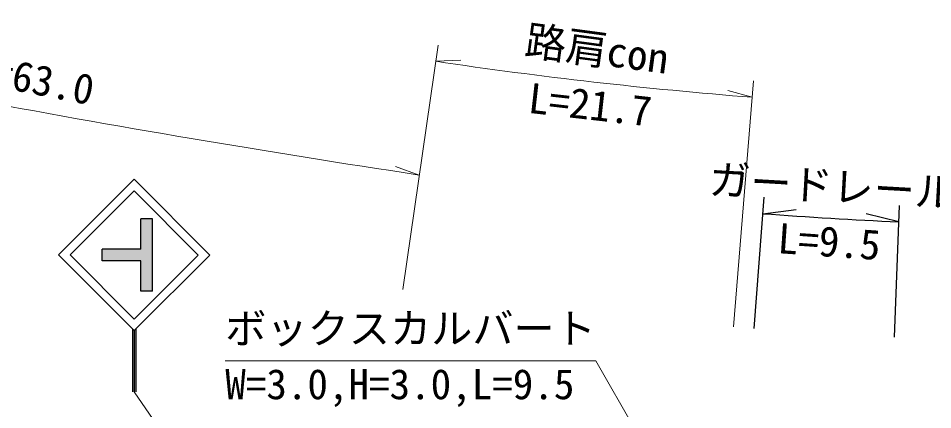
# Model space of a CAD drawing. Units: millimetres, scale not verified. Extents: x 40000 to 680000, y 20000 to 380000.
# Drawn here: x 382179 to 437701, y 307567 to 331345 of the extents above; entities that cross this region are included whole.
import ezdxf
from ezdxf.enums import TextEntityAlignment as Align

# ---------------------------------------------------------------- set-up
doc = ezdxf.new("R2010")
doc.units = ezdxf.units.MM
doc.header["$LTSCALE"] = 1000
doc.layers.add('M-STR-HTXT', color=7, linetype='Continuous', lineweight=13)
doc.layers.add('M-STR-STRC', color=7, linetype='Continuous', lineweight=25)
doc.styles.add('ＭＳ ゴシック', font='')
doc.styles.get('ＭＳ ゴシック').set_extended_font_data('MS Gothic')

msp = doc.modelspace()

# ---------------------------------------------------------------- hatches: boundary and pattern name
at = {"layer": 'M-STR-STRC'}
for points in [[(387279, 317317), (389629, 317316), (389629, 319166), (390329, 319166), (390328, 314766), (389628, 314766), (389629, 316616), (387279, 316617)], [(389110, 312471), (389210, 312370), (389310, 312471), (389313, 308647), (389113, 308647)]]:
    msp.add_hatch(color=256, dxfattribs=at).paths.add_polyline_path(points)

# ---------------------------------------------------------------- linework, layer by layer
at = {"layer": 'M-STR-HTXT'}
for p, q in [((405523, 314874), (407671, 329719)), ((407527, 328730), (409055, 328806)), ((425601, 312592), (426824, 327542)), ((426743, 326545), (425271, 326963)), ((406529, 321825), (405090, 322345)), ((417247, 310538), (394747, 310538)), ((420147, 305468), (417247, 310538)), ((400999, 291533), (389213, 308647))]:
    msp.add_line(p, q, dxfattribs=at)
for centre, radius, start, end in [((448968, 607678), 282009, 261.54992, 265.47984), ((524393, 1102455), 789478, 259.37619, 261.41398)]:
    msp.add_arc(centre, radius, start, end, dxfattribs=at)
at = {"layer": 'M-STR-STRC'}
for p, q in [((384615, 316968), (389213, 321563)), ((389213, 321563), (393808, 316965)), ((385322, 316967), (389212, 320855)), ((389212, 320855), (393100, 316965)), ((426852, 312496), (427464, 320473)), ((435376, 311981), (435677, 319975)), ((427388, 319475), (429412, 319725)), ((435639, 318976), (433660, 319468)), ((389629, 317316), (389629, 319166)), ((390329, 319166), (389629, 319166)), ((390328, 314766), (390329, 319166)), ((387279, 316617), (387279, 317317)), ((389629, 317316), (387279, 317317)), ((389210, 312370), (384615, 316968)), ((389210, 313077), (385322, 316967)), ((389629, 316616), (387279, 316617)), ((393100, 316965), (389210, 313077)), ((393808, 316965), (389210, 312370)), ((389628, 314766), (389629, 316616)), ((390328, 314766), (389628, 314766)), ((389110, 312471), (389113, 308647)), ((389210, 312370), (389213, 308647)), ((389310, 312471), (389313, 308647))]:
    msp.add_line(p, q, dxfattribs=at)
msp.add_arc((448968, 607678), 289009, 265.7177, 267.35663, dxfattribs=at)

# ---------------------------------------------------------------- texts
at = {"layer": 'M-STR-HTXT', "style": 'ＭＳ ゴシック'}
for s, rotation, p in [('側\u3000溝\u3000L=63.0', 348.969, (377885, 327195)), ('路肩con', 352.363, (417119, 328006)), ('ガードレール', 356.786, (431540, 319695))]:
    msp.add_text(s, height=1833, rotation=rotation, dxfattribs=at).set_placement(p, align=Align.BOTTOM_CENTER)
for s, rotation, p in [('L=21.7', 353.558, (417003, 327011)), ('L=9.5', 356.089, (431477, 318697))]:
    msp.add_text(s, height=1833, rotation=rotation, dxfattribs=at).set_placement(p, align=Align.TOP_CENTER)
msp.add_text('ボックスカルバート', height=1833, dxfattribs=at).set_placement((394747, 311038), align=Align.BOTTOM_LEFT)
msp.add_text('W=3.0,H=3.0,L=9.5', height=1833, dxfattribs=at).set_placement((394747, 310038), align=Align.TOP_LEFT)

doc.saveas('drawing.dxf')
